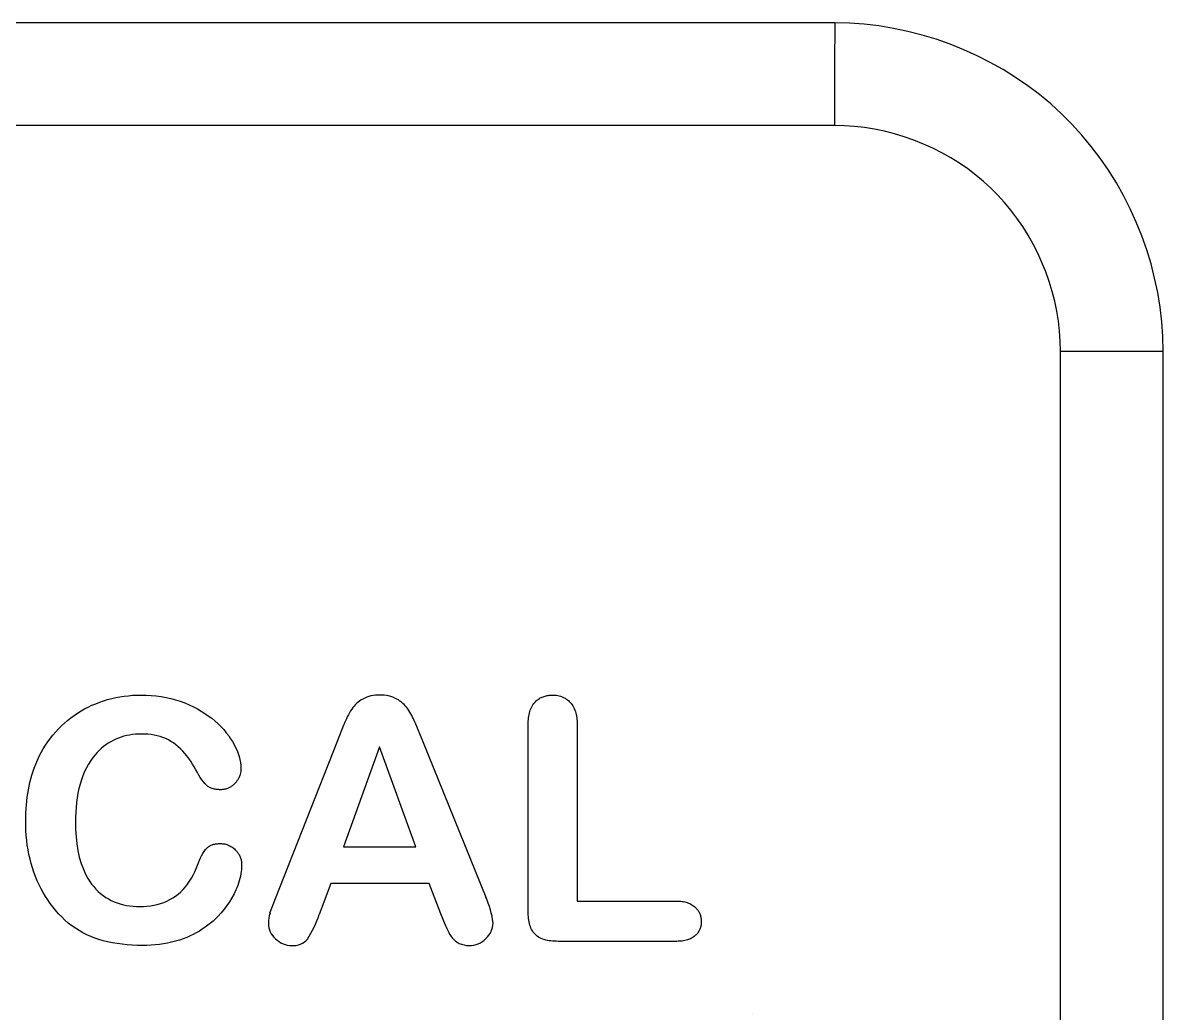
# Model space of a CAD drawing. Extents: x 0 to 226, y 0 to 690.
# Drawn here: x 127.7 to 133.26, y 551.12 to 555.94 of the extents above; entities that cross this region are included whole.
import ezdxf

# ---------------------------------------------------------------- set-up
doc = ezdxf.new("R2010")
doc.units = 0
doc.layers.add('-15N-THT. THIẾT BỊ ĐÓNG MỞ', color=40, linetype='CONTINUOUS')

# ---------------------------------------------------------------- blocks, each defined once
blk = doc.blocks.new('06 - N - SC VSD ATV630D30~D45N4')
at = {"layer": '-15N-THT. THIẾT BỊ ĐÓNG MỞ'}
for p, q in [((18.65, 211.2912), (11.85, 211.2912)), ((18.7221, 211.2894), (18.65, 211.2912)), ((18.65, 211.2912), (18.65, 211.2907)), ((18.65, 211.2907), (18.65, 211.2891)), ((18.65, 211.2891), (18.65, 211.2866)), ((18.65, 211.2866), (18.65, 211.2831)), ((18.65, 211.2831), (18.65, 211.2785)), ((18.65, 211.2785), (18.65, 211.273)), ((18.65, 211.273), (18.65, 211.2665)), ((18.65, 211.2665), (18.65, 211.2591)), ((18.7939, 211.2843), (18.7221, 211.2894)), ((18.8653, 211.2758), (18.7939, 211.2843)), ((18.9362, 211.2642), (18.8653, 211.2758)), ((19.0064, 211.2495), (18.9362, 211.2642)), ((18.65, 211.2591), (18.6499, 211.2507)), ((18.6499, 211.2507), (18.6499, 211.2414)), ((18.6499, 211.2414), (18.6499, 211.2312)), ((18.6499, 211.2312), (18.6499, 211.2202)), ((18.6499, 211.2202), (18.6499, 211.2083)), ((18.6499, 211.2083), (18.6499, 211.1955)), ((19.0759, 211.2316), (19.0064, 211.2495)), ((19.1445, 211.2108), (19.0759, 211.2316)), ((19.2122, 211.187), (19.1445, 211.2108)), ((18.6499, 211.1955), (18.6498, 211.182)), ((18.6498, 211.182), (18.6498, 211.1676)), ((18.6498, 211.1676), (18.6498, 211.1525)), ((18.6498, 211.1525), (18.6498, 211.1367)), ((19.2787, 211.1603), (19.2122, 211.187)), ((19.3439, 211.1307), (19.2787, 211.1603)), ((18.6498, 211.1367), (18.6497, 211.1202)), ((18.6497, 211.1202), (18.6497, 211.103)), ((18.6497, 211.103), (18.6497, 211.0852)), ((19.4078, 211.0983), (19.3439, 211.1307)), ((19.4702, 211.0632), (19.4078, 211.0983)), ((18.6497, 211.0668), (18.6496, 211.0479)), ((18.6496, 211.0479), (18.6496, 211.0284)), ((18.6497, 211.0852), (18.6497, 211.0668)), ((19.531, 211.0254), (19.4702, 211.0632)), ((18.6496, 211.0084), (18.6495, 210.988)), ((18.6495, 210.988), (18.6495, 210.9671)), ((18.6496, 211.0284), (18.6496, 211.0084)), ((19.59, 210.9849), (19.531, 211.0254)), ((19.6471, 210.9418), (19.59, 210.9849)), ((18.6495, 210.9671), (18.6495, 210.9459)), ((18.6495, 210.9459), (18.6495, 210.9244)), ((19.7022, 210.8961), (19.6471, 210.9418)), ((18.6495, 210.9244), (18.6494, 210.9026)), ((18.6494, 210.9026), (18.6494, 210.8806)), ((18.6494, 210.8806), (18.6494, 210.8584)), ((19.7552, 210.8479), (19.7022, 210.8961)), ((18.6494, 210.8584), (18.6493, 210.836)), ((18.6493, 210.836), (18.6493, 210.8136)), ((19.8059, 210.7972), (19.7552, 210.8479)), ((18.6493, 210.7912), (11.85, 210.7912)), ((18.6493, 210.8136), (18.6493, 210.7912)), ((18.6979, 210.79), (18.6493, 210.7912)), ((18.7467, 210.7865), (18.6979, 210.79)), ((18.7955, 210.7807), (18.7467, 210.7865)), ((18.8443, 210.7727), (18.7955, 210.7807)), ((18.8928, 210.7626), (18.8443, 210.7727)), ((18.941, 210.7502), (18.8928, 210.7626)), ((19.8542, 210.7442), (19.8059, 210.7972)), ((18.9887, 210.7357), (18.941, 210.7502)), ((19.0358, 210.7191), (18.9887, 210.7357)), ((19.0822, 210.7005), (19.0358, 210.7191)), ((19.9001, 210.689), (19.8542, 210.7442)), ((19.1276, 210.6799), (19.0822, 210.7005)), ((19.1721, 210.6573), (19.1276, 210.6799)), ((19.2154, 210.633), (19.1721, 210.6573)), ((19.9434, 210.6318), (19.9001, 210.689)), ((19.2574, 210.6069), (19.2154, 210.633)), ((19.2979, 210.5791), (19.2574, 210.6069)), ((19.9841, 210.5726), (19.9434, 210.6318)), ((19.3368, 210.5497), (19.2979, 210.5791)), ((19.3742, 210.5187), (19.3368, 210.5497)), ((20.022, 210.5117), (19.9841, 210.5726)), ((19.4101, 210.4861), (19.3742, 210.5187)), ((19.4443, 210.4519), (19.4101, 210.4861)), ((20.0573, 210.4492), (20.022, 210.5117)), ((19.477, 210.4161), (19.4443, 210.4519)), ((20.0897, 210.3853), (20.0573, 210.4492)), ((19.5082, 210.3786), (19.477, 210.4161)), ((19.5377, 210.3395), (19.5082, 210.3786)), ((20.1193, 210.32), (20.0897, 210.3853)), ((19.5657, 210.2988), (19.5377, 210.3395)), ((20.1461, 210.2535), (20.1193, 210.32)), ((19.5919, 210.2568), (19.5657, 210.2988)), ((19.6163, 210.2135), (19.5919, 210.2568)), ((19.6389, 210.169), (19.6163, 210.2135)), ((20.1699, 210.1858), (20.1461, 210.2535)), ((19.6595, 210.1236), (19.6389, 210.169)), ((20.1908, 210.1172), (20.1699, 210.1858)), ((19.6782, 210.0773), (19.6595, 210.1236)), ((20.2086, 210.0476), (20.1908, 210.1172)), ((19.6947, 210.0302), (19.6782, 210.0773)), ((20.2233, 209.9774), (20.2086, 210.0476)), ((19.7092, 209.9825), (19.6947, 210.0302)), ((19.7216, 209.9344), (19.7092, 209.9825)), ((19.7318, 209.8858), (19.7216, 209.9344)), ((20.2349, 209.9064), (20.2233, 209.9774)), ((19.7398, 209.8371), (19.7318, 209.8858)), ((20.2433, 209.835), (20.2349, 209.9064)), ((19.7455, 209.7884), (19.7398, 209.8371)), ((20.2484, 209.7632), (20.2433, 209.835)), ((19.749, 209.7396), (19.7455, 209.7884)), ((20.2501, 209.6911), (20.2484, 209.7632)), ((19.7501, 209.6911), (19.749, 209.7396)), ((19.7501, 202.8918), (19.7501, 209.6911)), ((19.7501, 209.6911), (20.2501, 209.6911)), ((20.2501, 202.8911), (20.2501, 209.6911)), ((15.0696, 207.9812), (15.0889, 207.9877)), ((15.0889, 207.9877), (15.1084, 207.9937)), ((15.1084, 207.9937), (15.1282, 207.9989)), ((15.1282, 207.9989), (15.1482, 208.0035)), ((15.1482, 208.0035), (15.1684, 208.0073)), ((15.1684, 208.0073), (15.1888, 208.0105)), ((15.1888, 208.0105), (15.2093, 208.013)), ((15.2093, 208.013), (15.23, 208.0147)), ((15.23, 208.0147), (15.2508, 208.0157)), ((15.2508, 208.0157), (15.2717, 208.0161)), ((15.2717, 208.0161), (15.2965, 208.0156)), ((15.2717, 208.0161), (15.2717, 208.0161)), ((15.2965, 208.0156), (15.3211, 208.0143)), ((15.3211, 208.0143), (15.3454, 208.012)), ((15.3454, 208.012), (15.3694, 208.0087)), ((15.3694, 208.0087), (15.3931, 208.0046)), ((15.3931, 208.0046), (15.4164, 207.9994)), ((15.4164, 207.9994), (15.4393, 207.9932)), ((15.4393, 207.9932), (15.4619, 207.986)), ((15.4619, 207.986), (15.4839, 207.9778)), ((16.351, 207.9968), (16.351, 207.9968)), ((16.4339, 208.0161), (16.4339, 208.0161)), ((16.5168, 207.9968), (16.5168, 207.9968)), ((17.1888, 207.9799), (17.1923, 207.9836)), ((17.1923, 207.9836), (17.1959, 207.9871)), ((17.1959, 207.9871), (17.1997, 207.9904)), ((17.1997, 207.9904), (17.2036, 207.9935)), ((17.2036, 207.9935), (17.2076, 207.9965)), ((17.2076, 207.9965), (17.2118, 207.9992)), ((17.2118, 207.9992), (17.216, 208.0018)), ((17.216, 208.0018), (17.2204, 208.0041)), ((17.2204, 208.0041), (17.2249, 208.0062)), ((17.2249, 208.0062), (17.2295, 208.0081)), ((17.2295, 208.0081), (17.2342, 208.0098)), ((17.2342, 208.0098), (17.2391, 208.0113)), ((17.2391, 208.0113), (17.244, 208.0126)), ((17.244, 208.0126), (17.249, 208.0137)), ((17.249, 208.0137), (17.2541, 208.0146)), ((17.2541, 208.0146), (17.2592, 208.0152)), ((17.2592, 208.0152), (17.2644, 208.0157)), ((17.2644, 208.0157), (17.2697, 208.016)), ((17.2697, 208.016), (17.2749, 208.0161)), ((17.2749, 208.0161), (17.2817, 208.0159)), ((17.2749, 208.0161), (17.2749, 208.0161)), ((17.2817, 208.0159), (17.2883, 208.0155)), ((17.2883, 208.0155), (17.2948, 208.0147)), ((17.2948, 208.0147), (17.3013, 208.0136)), ((17.3013, 208.0136), (17.3076, 208.0122)), ((17.3076, 208.0122), (17.3137, 208.0105)), ((17.3137, 208.0105), (17.3198, 208.0084)), ((17.3198, 208.0084), (17.3257, 208.006)), ((17.3257, 208.006), (17.3314, 208.0032)), ((17.3314, 208.0032), (17.337, 208.0001)), ((17.337, 208.0001), (17.3424, 207.9967)), ((17.3424, 207.9967), (17.3476, 207.9929)), ((17.3476, 207.9929), (17.3526, 207.9888)), ((17.3526, 207.9888), (17.3573, 207.9845)), ((17.3573, 207.9845), (17.3619, 207.9799)), ((14.9451, 207.9168), (14.9617, 207.9279)), ((14.9617, 207.9279), (14.9786, 207.9385)), ((14.9786, 207.9385), (14.996, 207.9483)), ((14.996, 207.9483), (15.0138, 207.9575)), ((15.0138, 207.9575), (15.032, 207.966)), ((15.032, 207.966), (15.0505, 207.9739)), ((15.0505, 207.9739), (15.0696, 207.9812)), ((15.0505, 207.9739), (15.0505, 207.9739)), ((15.4839, 207.9778), (15.5055, 207.9686)), ((15.5055, 207.9686), (15.5266, 207.9584)), ((15.5266, 207.9585), (15.5266, 207.9585)), ((15.5266, 207.9584), (15.5455, 207.9484)), ((15.5455, 207.9484), (15.5638, 207.9378)), ((15.5638, 207.9378), (15.5815, 207.9266)), ((15.5815, 207.9266), (15.5987, 207.915)), ((16.2973, 207.9475), (16.2973, 207.9475)), ((16.5705, 207.9483), (16.5705, 207.9483)), ((17.1611, 207.9202), (17.1628, 207.9278)), ((17.1628, 207.9278), (17.1648, 207.9353)), ((17.1648, 207.9353), (17.1672, 207.9425)), ((17.1672, 207.9425), (17.1699, 207.9494)), ((17.1699, 207.9494), (17.173, 207.9562)), ((17.173, 207.9562), (17.1764, 207.9626)), ((17.1764, 207.9626), (17.1802, 207.9687)), ((17.1802, 207.9687), (17.1843, 207.9745)), ((17.1843, 207.9745), (17.1888, 207.9799)), ((17.1888, 207.9799), (17.1888, 207.9799)), ((17.3619, 207.9799), (17.3665, 207.9745)), ((17.3619, 207.9799), (17.3619, 207.9799)), ((17.3665, 207.9745), (17.3708, 207.9688)), ((17.3708, 207.9688), (17.3747, 207.9628)), ((17.3747, 207.9628), (17.3783, 207.9565)), ((17.3783, 207.9565), (17.3815, 207.9498)), ((17.3815, 207.9498), (17.3843, 207.9429)), ((17.3843, 207.9429), (17.3869, 207.9356)), ((17.3869, 207.9356), (17.389, 207.9282)), ((17.389, 207.9282), (17.3909, 207.9205)), ((14.8835, 207.866), (14.8982, 207.8796)), ((14.8982, 207.8796), (14.9134, 207.8926)), ((14.9134, 207.8926), (14.929, 207.905)), ((14.929, 207.905), (14.9451, 207.9168)), ((15.5987, 207.915), (15.6151, 207.9027)), ((15.6151, 207.9027), (15.6309, 207.8899)), ((15.6309, 207.8899), (15.6459, 207.8765)), ((15.6459, 207.8765), (15.6602, 207.8625)), ((16.6053, 207.8841), (16.6415, 207.7931)), ((16.6053, 207.8841), (16.6053, 207.8841)), ((17.1566, 207.8712), (17.1568, 207.8797)), ((17.1566, 207.8712), (17.1566, 207.8712)), ((17.1566, 206.9626), (17.1566, 207.8712)), ((17.1568, 207.8797), (17.1571, 207.8881)), ((17.1571, 207.8881), (17.1577, 207.8963)), ((17.1577, 207.8963), (17.1585, 207.9045)), ((17.1585, 207.9045), (17.1597, 207.9125)), ((17.1597, 207.9125), (17.1611, 207.9202)), ((17.3909, 207.9205), (17.3924, 207.9126)), ((17.3924, 207.9126), (17.3936, 207.9046)), ((17.3936, 207.9046), (17.3945, 207.8964)), ((17.3945, 207.8964), (17.3952, 207.8881)), ((17.3952, 207.8881), (17.3956, 207.8797)), ((17.3956, 207.8797), (17.3957, 207.8712)), ((17.3957, 207.8712), (17.3957, 207.0125)), ((17.3957, 207.8712), (17.3957, 207.8712)), ((14.8293, 207.8054), (14.842, 207.8214)), ((14.842, 207.8214), (14.8554, 207.8369)), ((14.8554, 207.8369), (14.8693, 207.8519)), ((14.8693, 207.8519), (14.8835, 207.866)), ((14.8693, 207.8519), (14.8693, 207.8519)), ((15.2014, 207.8186), (15.1876, 207.8153)), ((15.2154, 207.8214), (15.2014, 207.8186)), ((15.2297, 207.8235), (15.2154, 207.8214)), ((15.2441, 207.825), (15.2297, 207.8235)), ((15.2586, 207.8258), (15.2441, 207.825)), ((15.2733, 207.8261), (15.2586, 207.8258)), ((15.2733, 207.8261), (15.2733, 207.8261)), ((15.2889, 207.8258), (15.2733, 207.8261)), ((15.3043, 207.8248), (15.2889, 207.8258)), ((15.3196, 207.8231), (15.3043, 207.8248)), ((15.3346, 207.8207), (15.3196, 207.8231)), ((15.3493, 207.8176), (15.3346, 207.8207)), ((15.3636, 207.8137), (15.3493, 207.8176)), ((15.6602, 207.8625), (15.6736, 207.8479)), ((15.6736, 207.8479), (15.6863, 207.8328)), ((15.6863, 207.8328), (15.698, 207.8171)), ((15.698, 207.8171), (15.7075, 207.8032)), ((15.698, 207.8171), (15.698, 207.8171)), ((16.2279, 207.7915), (16.2585, 207.8704)), ((16.2585, 207.8704), (16.2585, 207.8704)), ((14.7948, 207.7541), (14.8057, 207.7717)), ((14.8057, 207.7717), (14.8172, 207.7888)), ((14.8172, 207.7888), (14.8293, 207.8054)), ((15.0884, 207.765), (15.0775, 207.7558)), ((15.0996, 207.7735), (15.0884, 207.765)), ((15.1112, 207.7814), (15.0996, 207.7735)), ((15.1232, 207.7887), (15.1112, 207.7814)), ((15.1355, 207.7954), (15.1232, 207.7887)), ((15.1481, 207.8013), (15.1355, 207.7954)), ((15.161, 207.8066), (15.1481, 207.8013)), ((15.1742, 207.8113), (15.161, 207.8066)), ((15.1876, 207.8153), (15.1742, 207.8113)), ((15.3776, 207.809), (15.3636, 207.8137)), ((15.3911, 207.8036), (15.3776, 207.809)), ((15.4041, 207.7974), (15.3911, 207.8036)), ((15.4166, 207.7904), (15.4041, 207.7974)), ((15.4287, 207.7827), (15.4166, 207.7904)), ((15.4287, 207.7827), (15.4287, 207.7827)), ((15.4405, 207.774), (15.4287, 207.7827)), ((15.452, 207.7645), (15.4405, 207.774)), ((15.4632, 207.7543), (15.452, 207.7645)), ((15.7075, 207.8032), (15.7163, 207.7892)), ((15.7163, 207.7892), (15.7245, 207.775)), ((15.7245, 207.775), (15.7319, 207.7608)), ((15.7319, 207.7608), (15.7385, 207.7463)), ((15.9261, 207.0253), (16.2279, 207.7915)), ((16.2279, 207.7915), (16.2279, 207.7915)), ((16.4323, 207.7642), (16.2576, 207.2772)), ((16.6102, 207.2772), (16.4323, 207.7642)), ((16.4323, 207.7642), (16.4323, 207.7642)), ((16.6415, 207.7931), (16.9498, 207.0318)), ((16.6415, 207.7931), (16.6415, 207.7931)), ((14.7662, 207.6986), (14.7751, 207.7175)), ((14.7751, 207.7175), (14.7846, 207.736)), ((14.7846, 207.736), (14.7948, 207.7541)), ((15.0385, 207.7141), (15.0265, 207.6976)), ((15.0476, 207.7253), (15.0385, 207.7141)), ((15.0385, 207.7141), (15.0385, 207.7141)), ((15.0571, 207.736), (15.0476, 207.7253)), ((15.0671, 207.7462), (15.0571, 207.736)), ((15.0775, 207.7558), (15.0671, 207.7462)), ((15.474, 207.7433), (15.4632, 207.7543)), ((15.4844, 207.7317), (15.474, 207.7433)), ((15.4944, 207.7196), (15.4844, 207.7317)), ((15.5041, 207.7068), (15.4944, 207.7196)), ((15.5133, 207.6936), (15.5041, 207.7068)), ((15.7385, 207.7463), (15.7442, 207.7318)), ((15.7442, 207.7318), (15.749, 207.7171)), ((15.749, 207.7171), (15.7528, 207.7025)), ((14.7391, 207.6255), (14.7503, 207.6595)), ((14.7503, 207.6595), (14.7579, 207.6792)), ((14.7503, 207.6595), (14.7503, 207.6595)), ((14.7579, 207.6792), (14.7662, 207.6986)), ((15.0052, 207.6618), (14.996, 207.6428)), ((15.0153, 207.6801), (15.0052, 207.6618)), ((15.0265, 207.6976), (15.0153, 207.6801)), ((15.5221, 207.6799), (15.5133, 207.6936)), ((15.5306, 207.6658), (15.5221, 207.6799)), ((15.5386, 207.6513), (15.5306, 207.6658)), ((15.5386, 207.6513), (15.5386, 207.6513)), ((15.5455, 207.6387), (15.5386, 207.6513)), ((15.7528, 207.7025), (15.7556, 207.6878)), ((15.7556, 207.6878), (15.7573, 207.6732)), ((15.7576, 207.6514), (15.7569, 207.6443)), ((15.7573, 207.6732), (15.7578, 207.6587)), ((15.7578, 207.6587), (15.7576, 207.6514)), ((15.7578, 207.6587), (15.7578, 207.6587)), ((14.7297, 207.5906), (14.7391, 207.6255)), ((14.9804, 207.6026), (14.974, 207.5816)), ((14.9878, 207.6231), (14.9804, 207.6026)), ((14.996, 207.6428), (14.9878, 207.6231)), ((15.5526, 207.6264), (15.5455, 207.6387)), ((15.5598, 207.6148), (15.5526, 207.6264)), ((15.5671, 207.6037), (15.5598, 207.6148)), ((15.5746, 207.5936), (15.5671, 207.6037)), ((15.5821, 207.5845), (15.5746, 207.5936)), ((15.7382, 207.5978), (15.7337, 207.5919)), ((15.7423, 207.6038), (15.7382, 207.5978)), ((15.746, 207.6101), (15.7423, 207.6038)), ((15.7491, 207.6167), (15.746, 207.6101)), ((15.7518, 207.6234), (15.7491, 207.6167)), ((15.754, 207.6302), (15.7518, 207.6234)), ((15.7557, 207.6372), (15.754, 207.6302)), ((15.7569, 207.6443), (15.7557, 207.6372)), ((14.7164, 207.5181), (14.7221, 207.5548)), ((14.7221, 207.5548), (14.7297, 207.5906)), ((14.9637, 207.5379), (14.9598, 207.5152)), ((14.9685, 207.56), (14.9637, 207.5379)), ((14.974, 207.5816), (14.9685, 207.56)), ((15.5896, 207.5766), (15.5821, 207.5845)), ((15.5896, 207.5766), (15.5896, 207.5766)), ((15.593, 207.5737), (15.5896, 207.5766)), ((15.5967, 207.5709), (15.593, 207.5737)), ((15.6006, 207.5683), (15.5967, 207.5709)), ((15.6046, 207.5661), (15.6006, 207.5683)), ((15.6089, 207.564), (15.6046, 207.5661)), ((15.6134, 207.5621), (15.6089, 207.564)), ((15.618, 207.5605), (15.6134, 207.5621)), ((15.6227, 207.5591), (15.618, 207.5605)), ((15.6276, 207.558), (15.6227, 207.5591)), ((15.6325, 207.557), (15.6276, 207.558)), ((15.6376, 207.5562), (15.6325, 207.557)), ((15.6428, 207.5556), (15.6376, 207.5562)), ((15.6481, 207.5552), (15.6428, 207.5556)), ((15.6534, 207.555), (15.6481, 207.5552)), ((15.6589, 207.5549), (15.6534, 207.555)), ((15.6631, 207.555), (15.6589, 207.5549)), ((15.6589, 207.5549), (15.6589, 207.5549)), ((15.6672, 207.5552), (15.6631, 207.555)), ((15.6714, 207.5557), (15.6672, 207.5552)), ((15.6755, 207.5563), (15.6714, 207.5557)), ((15.6796, 207.5571), (15.6755, 207.5563)), ((15.6836, 207.5581), (15.6796, 207.5571)), ((15.6876, 207.5592), (15.6836, 207.5581)), ((15.6915, 207.5606), (15.6876, 207.5592)), ((15.6953, 207.5621), (15.6915, 207.5606)), ((15.699, 207.5637), (15.6953, 207.5621)), ((15.7026, 207.5656), (15.699, 207.5637)), ((15.7062, 207.5676), (15.7026, 207.5656)), ((15.7097, 207.5698), (15.7062, 207.5676)), ((15.7131, 207.5722), (15.7097, 207.5698)), ((15.7164, 207.5747), (15.7131, 207.5722)), ((15.7197, 207.5774), (15.7164, 207.5747)), ((15.7228, 207.5802), (15.7197, 207.5774)), ((15.7259, 207.5832), (15.7228, 207.5802)), ((15.7289, 207.5863), (15.7259, 207.5832)), ((15.7337, 207.5919), (15.7289, 207.5863)), ((15.7289, 207.5863), (15.7289, 207.5863)), ((14.7123, 207.4808), (14.7164, 207.5181)), ((14.9567, 207.4922), (14.9543, 207.4687)), ((14.9598, 207.5152), (14.9567, 207.4922)), ((14.7092, 207.4044), (14.7099, 207.4428)), ((14.7099, 207.4428), (14.7123, 207.4808)), ((14.9527, 207.4449), (14.9517, 207.4208)), ((14.9543, 207.4687), (14.9527, 207.4449)), ((14.7092, 207.4044), (14.7092, 207.4044)), ((14.7094, 207.38), (14.7092, 207.4044)), ((14.7103, 207.3558), (14.7094, 207.38)), ((14.9517, 207.4208), (14.9514, 207.3963)), ((14.9514, 207.3964), (14.9514, 207.3964)), ((14.9514, 207.3963), (14.9521, 207.3606)), ((14.7118, 207.3318), (14.7103, 207.3558)), ((14.7141, 207.3081), (14.7118, 207.3318)), ((14.9521, 207.3606), (14.9542, 207.3257)), ((14.9542, 207.3257), (14.9579, 207.2916)), ((14.717, 207.2846), (14.7141, 207.3081)), ((14.7207, 207.2614), (14.717, 207.2846)), ((14.7252, 207.2386), (14.7207, 207.2614)), ((14.9579, 207.2916), (14.9632, 207.2585)), ((15.5779, 207.2537), (15.5846, 207.263)), ((15.5846, 207.263), (15.5871, 207.266)), ((15.5846, 207.263), (15.5846, 207.263)), ((15.5871, 207.266), (15.5898, 207.269)), ((15.5898, 207.269), (15.5927, 207.2718)), ((15.5927, 207.2718), (15.5958, 207.2744)), ((15.5958, 207.2744), (15.599, 207.2768)), ((15.599, 207.2768), (15.6024, 207.2791)), ((15.6024, 207.2791), (15.6059, 207.2812)), ((15.6059, 207.2812), (15.6096, 207.283)), ((15.6096, 207.283), (15.6134, 207.2848)), ((15.6134, 207.2848), (15.6173, 207.2863)), ((15.6173, 207.2863), (15.6214, 207.2876)), ((15.6214, 207.2876), (15.6256, 207.2888)), ((15.6256, 207.2888), (15.6299, 207.2898)), ((15.6299, 207.2898), (15.6343, 207.2907)), ((15.6343, 207.2907), (15.6387, 207.2914)), ((15.6387, 207.2914), (15.6433, 207.2919)), ((15.6433, 207.2919), (15.6479, 207.2922)), ((15.6479, 207.2922), (15.6525, 207.2925)), ((15.6525, 207.2925), (15.6572, 207.2925)), ((15.6572, 207.2925), (15.6627, 207.2924)), ((15.6572, 207.2925), (15.6572, 207.2925)), ((15.6627, 207.2924), (15.6681, 207.292)), ((15.6681, 207.292), (15.6734, 207.2913)), ((15.6734, 207.2913), (15.6787, 207.2904)), ((15.6787, 207.2904), (15.6839, 207.2891)), ((15.6839, 207.2891), (15.689, 207.2876)), ((15.689, 207.2876), (15.694, 207.2858)), ((15.694, 207.2858), (15.699, 207.2838)), ((15.699, 207.2838), (15.7038, 207.2814)), ((15.7038, 207.2814), (15.7085, 207.2788)), ((15.7085, 207.2788), (15.7131, 207.276)), ((15.7131, 207.276), (15.7176, 207.2729)), ((15.7176, 207.2729), (15.7219, 207.2696)), ((15.7219, 207.2696), (15.7261, 207.2661)), ((15.7261, 207.2661), (15.7301, 207.2623)), ((15.7301, 207.2623), (15.7332, 207.2593)), ((15.7301, 207.2623), (15.7301, 207.2623)), ((16.2576, 207.2772), (16.6102, 207.2772)), ((16.2576, 207.2772), (16.2576, 207.2772)), ((16.6102, 207.2772), (16.6102, 207.2772)), ((14.7252, 207.2386), (14.7252, 207.2386)), ((14.7303, 207.2167), (14.7252, 207.2386)), ((14.736, 207.195), (14.7303, 207.2167)), ((14.9632, 207.2585), (14.9702, 207.2266)), ((14.9702, 207.2266), (14.9792, 207.196)), ((15.5505, 207.1994), (15.5552, 207.2111)), ((15.5552, 207.2111), (15.5603, 207.2225)), ((15.5603, 207.2225), (15.5658, 207.2334)), ((15.5658, 207.2334), (15.5717, 207.2438)), ((15.5717, 207.2438), (15.5779, 207.2537)), ((15.7332, 207.2593), (15.7361, 207.2561)), ((15.7361, 207.2561), (15.739, 207.2527)), ((15.739, 207.2527), (15.7416, 207.2493)), ((15.7416, 207.2493), (15.7441, 207.2458)), ((15.7441, 207.2458), (15.7465, 207.2422)), ((15.7465, 207.2422), (15.7486, 207.2385)), ((15.7486, 207.2385), (15.7506, 207.2348)), ((15.7506, 207.2348), (15.7524, 207.2309)), ((15.7524, 207.2309), (15.7541, 207.227)), ((15.7541, 207.227), (15.7556, 207.223)), ((15.7556, 207.223), (15.7569, 207.2189)), ((15.7569, 207.2189), (15.758, 207.2147)), ((15.758, 207.2147), (15.7589, 207.2105)), ((15.7589, 207.2105), (15.7597, 207.2062)), ((15.7597, 207.2062), (15.7603, 207.2019)), ((14.7423, 207.1736), (14.736, 207.195)), ((14.7494, 207.1524), (14.7423, 207.1736)), ((14.7571, 207.1317), (14.7494, 207.1524)), ((14.9792, 207.196), (14.99, 207.167)), ((14.99, 207.167), (14.9969, 207.1516)), ((14.99, 207.167), (14.99, 207.167)), ((14.9969, 207.1516), (15.0044, 207.1366)), ((15.5251, 207.1386), (15.5328, 207.1544)), ((15.5328, 207.1544), (15.5398, 207.1707)), ((15.5398, 207.1707), (15.5461, 207.1874)), ((15.5461, 207.1874), (15.5505, 207.1994)), ((15.5461, 207.1874), (15.5461, 207.1874)), ((15.7588, 207.1558), (15.757, 207.1447)), ((15.76, 207.1669), (15.7588, 207.1558)), ((15.7608, 207.1778), (15.76, 207.1669)), ((15.7603, 207.2019), (15.7607, 207.1975)), ((15.7607, 207.1975), (15.761, 207.1931)), ((15.7611, 207.1887), (15.7608, 207.1778)), ((15.761, 207.1931), (15.7611, 207.1887)), ((15.7611, 207.1887), (15.7611, 207.1887)), ((14.7656, 207.1112), (14.7571, 207.1317)), ((14.7748, 207.0912), (14.7656, 207.1112)), ((15.0044, 207.1366), (15.0124, 207.1223)), ((15.0124, 207.1223), (15.0211, 207.1084)), ((15.0211, 207.1084), (15.0304, 207.0952)), ((15.0304, 207.0952), (15.0404, 207.0826)), ((15.4875, 207.0814), (15.4979, 207.0946)), ((15.4979, 207.0946), (15.5077, 207.1086)), ((15.5077, 207.1086), (15.5168, 207.1233)), ((15.5168, 207.1233), (15.5251, 207.1386)), ((15.7456, 207.0999), (15.7417, 207.0887)), ((15.749, 207.1111), (15.7456, 207.0999)), ((15.7521, 207.1223), (15.749, 207.1111)), ((15.7548, 207.1335), (15.7521, 207.1223)), ((15.757, 207.1447), (15.7548, 207.1335)), ((16.1949, 207.0978), (16.1385, 206.9465)), ((16.1949, 207.0978), (16.1949, 207.0978)), ((16.6745, 207.0978), (16.1949, 207.0978)), ((16.6745, 207.0978), (16.6745, 207.0978)), ((16.7309, 206.9497), (16.6745, 207.0978)), ((14.7748, 207.0912), (14.7748, 207.0912)), ((14.7844, 207.0721), (14.7748, 207.0912)), ((14.7946, 207.0535), (14.7844, 207.0721)), ((14.8055, 207.0353), (14.7946, 207.0535)), ((15.0404, 207.0826), (15.051, 207.0706)), ((15.051, 207.0706), (15.0622, 207.0594)), ((15.0622, 207.0594), (15.074, 207.049)), ((15.074, 207.049), (15.0863, 207.0393)), ((15.0863, 207.0393), (15.0992, 207.0305)), ((15.4391, 207.0366), (15.4522, 207.0466)), ((15.4522, 207.0466), (15.4646, 207.0574)), ((15.4646, 207.0574), (15.4764, 207.069)), ((15.4764, 207.069), (15.4875, 207.0814)), ((15.724, 207.047), (15.7138, 207.0279)), ((15.7329, 207.0664), (15.724, 207.047)), ((15.7375, 207.0775), (15.7329, 207.0664)), ((15.7329, 207.0664), (15.7329, 207.0664)), ((15.7417, 207.0887), (15.7375, 207.0775)), ((14.8169, 207.0176), (14.8055, 207.0353)), ((14.8289, 207.0003), (14.8169, 207.0176)), ((14.8416, 206.9836), (14.8289, 207.0003)), ((14.8548, 206.9673), (14.8416, 206.9836)), ((15.0992, 207.0305), (15.1125, 207.0225)), ((15.0992, 207.0305), (15.0992, 207.0305)), ((15.1125, 207.0225), (15.1262, 207.0154)), ((15.1262, 207.0154), (15.1403, 207.009)), ((15.1403, 207.009), (15.1548, 207.0035)), ((15.1548, 207.0035), (15.1697, 206.9987)), ((15.1697, 206.9987), (15.185, 206.9947)), ((15.185, 206.9947), (15.2006, 206.9914)), ((15.2006, 206.9914), (15.2165, 206.989)), ((15.2165, 206.989), (15.2326, 206.9873)), ((15.2326, 206.9873), (15.2489, 206.9862)), ((15.2489, 206.9862), (15.2653, 206.9859)), ((15.2653, 206.9859), (15.2827, 206.9863)), ((15.2653, 206.9859), (15.2653, 206.9859)), ((15.2827, 206.9863), (15.3, 206.9874)), ((15.3, 206.9874), (15.3169, 206.9894)), ((15.3169, 206.9894), (15.3336, 206.9922)), ((15.3336, 206.9922), (15.35, 206.9959)), ((15.35, 206.9959), (15.366, 207.0004)), ((15.366, 207.0004), (15.3817, 207.0059)), ((15.3817, 207.0059), (15.3969, 207.0122)), ((15.3969, 207.0122), (15.4115, 207.0195)), ((15.4115, 207.0195), (15.4256, 207.0276)), ((15.4256, 207.0276), (15.4391, 207.0366)), ((15.4391, 207.0366), (15.4391, 207.0366)), ((15.6897, 206.9906), (15.6761, 206.9725)), ((15.7023, 207.0091), (15.6897, 206.9906)), ((15.7138, 207.0279), (15.7023, 207.0091)), ((15.8992, 206.9538), (15.9261, 207.0253)), ((15.9261, 207.0253), (15.9261, 207.0253)), ((16.9498, 207.0318), (16.9498, 207.0318)), ((17.3957, 207.0125), (17.3957, 207.0125)), ((17.3957, 207.0125), (17.8802, 207.0125)), ((17.8802, 207.0125), (17.8871, 207.0123)), ((17.8802, 207.0125), (17.8802, 207.0125)), ((17.8871, 207.0123), (17.8939, 207.012)), ((17.8939, 207.012), (17.9006, 207.0115)), ((17.9006, 207.0115), (17.9071, 207.0107)), ((17.9071, 207.0107), (17.9136, 207.0097)), ((17.9136, 207.0097), (17.9199, 207.0083)), ((17.9199, 207.0083), (17.926, 207.0068)), ((17.926, 207.0068), (17.932, 207.005)), ((17.932, 207.005), (17.9379, 207.0028)), ((17.9379, 207.0028), (17.9435, 207.0004)), ((17.9435, 207.0004), (17.949, 206.9977)), ((17.949, 206.9977), (17.9542, 206.9947)), ((17.9542, 206.9947), (17.9593, 206.9914)), ((17.9593, 206.9914), (17.964, 206.9879)), ((17.964, 206.9879), (17.9685, 206.9841)), ((17.9685, 206.9841), (17.9717, 206.9811)), ((17.9685, 206.9841), (17.9685, 206.9841)), ((14.8548, 206.9673), (14.8548, 206.9673)), ((14.8694, 206.9507), (14.8548, 206.9673)), ((14.8846, 206.9348), (14.8694, 206.9507)), ((14.9004, 206.9197), (14.8846, 206.9348)), ((15.6458, 206.9378), (15.6343, 206.9263)), ((15.6614, 206.9549), (15.6458, 206.9378)), ((15.6458, 206.9378), (15.6458, 206.9378)), ((15.6761, 206.9725), (15.6614, 206.9549)), ((15.8992, 206.9538), (15.8992, 206.9538)), ((16.1385, 206.9465), (16.1385, 206.9465)), ((16.7309, 206.9497), (16.7309, 206.9497)), ((16.7574, 206.8861), (16.7309, 206.9497)), ((17.1566, 206.9626), (17.1566, 206.9626)), ((17.1568, 206.9537), (17.1566, 206.9626)), ((17.1571, 206.9449), (17.1568, 206.9537)), ((17.1577, 206.9363), (17.1571, 206.9449)), ((17.1586, 206.9277), (17.1577, 206.9363)), ((17.1598, 206.9193), (17.1586, 206.9277)), ((17.9717, 206.9811), (17.9747, 206.9781)), ((17.9747, 206.9781), (17.9775, 206.9749)), ((17.9775, 206.9749), (17.9802, 206.9717)), ((17.9802, 206.9717), (17.9828, 206.9683)), ((17.9828, 206.9683), (17.9852, 206.9649)), ((17.9852, 206.9649), (17.9874, 206.9614)), ((17.9874, 206.9614), (17.9894, 206.9578)), ((17.9894, 206.9578), (17.9913, 206.9542)), ((17.9913, 206.9542), (17.993, 206.9504)), ((17.993, 206.9504), (17.9945, 206.9465)), ((17.9945, 206.9465), (17.9958, 206.9426)), ((17.9958, 206.9426), (17.997, 206.9386)), ((17.997, 206.9386), (17.9979, 206.9345)), ((17.9979, 206.9345), (17.9987, 206.9304)), ((17.9987, 206.9304), (17.9993, 206.9262)), ((14.9168, 206.9055), (14.9004, 206.9197)), ((14.9337, 206.8921), (14.9168, 206.9055)), ((14.9511, 206.8798), (14.9337, 206.8921)), ((14.9691, 206.8684), (14.9511, 206.8798)), ((15.5694, 206.875), (15.555, 206.8662)), ((15.5833, 206.8844), (15.5694, 206.875)), ((15.5968, 206.8942), (15.5833, 206.8844)), ((15.6098, 206.9045), (15.5968, 206.8942)), ((15.6223, 206.9151), (15.6098, 206.9045)), ((15.6343, 206.9263), (15.6223, 206.9151)), ((15.8914, 206.9038), (15.8914, 206.9038)), ((16.7574, 206.8861), (16.7574, 206.8861)), ((16.986, 206.9054), (16.986, 206.9054)), ((17.1613, 206.9111), (17.1598, 206.9193)), ((17.1631, 206.9031), (17.1613, 206.9111)), ((17.1652, 206.8953), (17.1631, 206.9031)), ((17.1677, 206.8878), (17.1652, 206.8953)), ((17.1705, 206.8807), (17.1677, 206.8878)), ((17.1737, 206.8739), (17.1705, 206.8807)), ((17.1773, 206.8674), (17.1737, 206.8739)), ((17.9917, 206.8724), (17.9899, 206.8687)), ((17.9933, 206.8762), (17.9917, 206.8724)), ((17.9948, 206.8801), (17.9933, 206.8762)), ((17.996, 206.884), (17.9948, 206.8801)), ((17.9971, 206.8881), (17.996, 206.884)), ((17.998, 206.8922), (17.9971, 206.8881)), ((17.9988, 206.8963), (17.998, 206.8922)), ((17.9994, 206.9006), (17.9988, 206.8963)), ((17.9993, 206.9262), (17.9998, 206.922)), ((17.9998, 206.9048), (17.9994, 206.9006)), ((17.9998, 206.922), (18, 206.9177)), ((18, 206.9091), (17.9998, 206.9048)), ((18, 206.9177), (18.0001, 206.9135)), ((18.0001, 206.9135), (18, 206.9091)), ((18.0001, 206.9135), (18.0001, 206.9135)), ((14.9691, 206.8684), (14.9691, 206.8684)), ((14.9875, 206.858), (14.9691, 206.8684)), ((15.0064, 206.8484), (14.9875, 206.858)), ((15.0259, 206.8397), (15.0064, 206.8484)), ((15.0458, 206.8318), (15.0259, 206.8397)), ((15.0662, 206.8248), (15.0458, 206.8318)), ((15.0871, 206.8187), (15.0662, 206.8248)), ((15.1083, 206.8136), (15.0871, 206.8187)), ((15.439, 206.8165), (15.42, 206.8116)), ((15.4577, 206.8222), (15.439, 206.8165)), ((15.4759, 206.8285), (15.4577, 206.8222)), ((15.4938, 206.8355), (15.4759, 206.8285)), ((15.5096, 206.8424), (15.4938, 206.8355)), ((15.4938, 206.8355), (15.4938, 206.8355)), ((15.5251, 206.8499), (15.5096, 206.8424)), ((15.5403, 206.8578), (15.5251, 206.8499)), ((15.555, 206.8662), (15.5403, 206.8578)), ((15.9259, 206.8288), (15.9259, 206.8288)), ((16.0817, 206.8269), (16.0817, 206.8269)), ((16.787, 206.8328), (16.787, 206.8328)), ((16.9512, 206.83), (16.9512, 206.83)), ((17.1812, 206.8614), (17.1773, 206.8674)), ((17.1855, 206.8557), (17.1812, 206.8614)), ((17.1902, 206.8505), (17.1855, 206.8557)), ((17.1902, 206.8505), (17.1902, 206.8505)), ((17.1955, 206.8456), (17.1902, 206.8505)), ((17.2012, 206.8411), (17.1955, 206.8456)), ((17.2073, 206.837), (17.2012, 206.8411)), ((17.2139, 206.8333), (17.2073, 206.837)), ((17.2208, 206.83), (17.2139, 206.8333)), ((17.228, 206.8271), (17.2208, 206.83)), ((17.2355, 206.8246), (17.228, 206.8271)), ((17.2433, 206.8225), (17.2355, 206.8246)), ((17.2513, 206.8207), (17.2433, 206.8225)), ((17.2595, 206.8192), (17.2513, 206.8207)), ((17.2679, 206.818), (17.2595, 206.8192)), ((17.2765, 206.8172), (17.2679, 206.818)), ((17.2852, 206.8165), (17.2765, 206.8172)), ((17.2941, 206.8162), (17.2852, 206.8165)), ((17.3031, 206.8161), (17.2941, 206.8162)), ((17.3031, 206.8161), (17.3031, 206.8161)), ((17.8802, 206.8161), (17.3031, 206.8161)), ((17.8871, 206.8162), (17.8802, 206.8161)), ((17.8802, 206.8161), (17.8802, 206.8161)), ((17.8939, 206.8165), (17.8871, 206.8162)), ((17.9006, 206.817), (17.8939, 206.8165)), ((17.9072, 206.8177), (17.9006, 206.817)), ((17.9138, 206.8187), (17.9072, 206.8177)), ((17.9202, 206.8199), (17.9138, 206.8187)), ((17.9265, 206.8214), (17.9202, 206.8199)), ((17.9326, 206.8231), (17.9265, 206.8214)), ((17.9385, 206.8251), (17.9326, 206.8231)), ((17.9442, 206.8273), (17.9385, 206.8251)), ((17.9497, 206.8299), (17.9442, 206.8273)), ((17.955, 206.8327), (17.9497, 206.8299)), ((17.96, 206.8358), (17.955, 206.8327)), ((17.9648, 206.8392), (17.96, 206.8358)), ((17.9693, 206.8428), (17.9648, 206.8392)), ((17.9724, 206.8456), (17.9693, 206.8428)), ((17.9693, 206.8428), (17.9693, 206.8428)), ((17.9754, 206.8486), (17.9724, 206.8456)), ((17.9782, 206.8516), (17.9754, 206.8486)), ((17.9809, 206.8548), (17.9782, 206.8516)), ((17.9834, 206.8581), (17.9809, 206.8548)), ((17.9857, 206.8616), (17.9834, 206.8581)), ((17.9879, 206.8651), (17.9857, 206.8616)), ((17.9899, 206.8687), (17.9879, 206.8651)), ((15.1083, 206.8136), (15.1083, 206.8136)), ((15.1313, 206.8089), (15.1083, 206.8136)), ((15.1547, 206.805), (15.1313, 206.8089)), ((15.1786, 206.8017), (15.1547, 206.805)), ((15.203, 206.7992), (15.1786, 206.8017)), ((15.2277, 206.7974), (15.203, 206.7992)), ((15.2528, 206.7963), (15.2277, 206.7974)), ((15.2782, 206.7959), (15.2528, 206.7963)), ((15.2992, 206.7962), (15.2782, 206.7959)), ((15.2782, 206.796), (15.2782, 206.796)), ((15.32, 206.7972), (15.2992, 206.7962)), ((15.3406, 206.7987), (15.32, 206.7972)), ((15.3609, 206.801), (15.3406, 206.7987)), ((15.3809, 206.8038), (15.3609, 206.801)), ((15.4006, 206.8074), (15.3809, 206.8038)), ((15.42, 206.8116), (15.4006, 206.8074)), ((16.0057, 206.796), (16.0057, 206.796)), ((16.8209, 206.8063), (16.8209, 206.8063)), ((16.8693, 206.796), (16.8693, 206.796)), ((18.25, 206.4661), (18.25, 206.4661))]:
    blk.add_line(p, q, dxfattribs=at)
for centre, radius, start, end in [((16.4269, 207.8599), 0.1565, 119.0195, 145.9532), ((16.4287, 207.8507), 0.1654, 88.2083, 118.0246), ((16.4391, 207.8507), 0.1654, 61.9755, 91.7916), ((16.4377, 207.855), 0.1623, 35.103, 60.8531), ((16.6463, 207.7236), 0.4147, 147.3116, 159.2642), ((16.2706, 207.7444), 0.3627, 22.655, 34.2183), ((16.5774, 206.8567), 0.4115, 6.8043, 25.1829), ((16.0619, 206.9028), 0.1704, 162.604, 179.6745), ((15.6404, 207.1098), 0.5243, 327.3436, 341.85), ((15.9926, 206.9048), 0.1012, 180.5516, 228.7191), ((16.9765, 206.9726), 0.2356, 201.5537, 216.42), ((16.8803, 206.9084), 0.1057, 312.0936, 358.3729), ((16.0057, 206.9096), 0.1136, 225.3388, 270.0106), ((16.0134, 206.8859), 0.0903, 265.1117, 319.1636), ((16.8639, 206.8963), 0.0998, 219.5489, 244.4856), ((16.8699, 206.9101), 0.1141, 269.6872, 315.4165), ((16.8676, 206.9066), 0.1107, 245.0646, 270.88)]:
    blk.add_arc(centre, radius, start, end, dxfattribs=at)

msp = doc.modelspace()

# ---------------------------------------------------------------- block references
msp.add_blockref('06 - N - SC VSD ATV630D30~D45N4', (113.005, 344.65))

doc.saveas('drawing.dxf')
